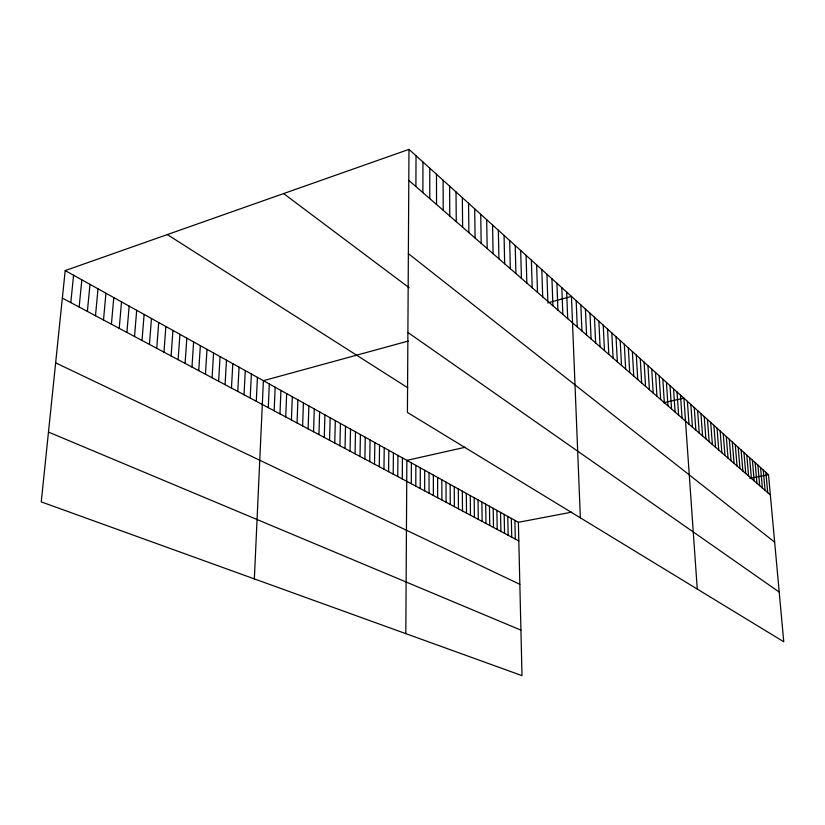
<?xml version="1.0" encoding="UTF-8"?>
<svg xmlns="http://www.w3.org/2000/svg" width="825" height="825" viewBox="0 0 825 825"><rect width="100%" height="100%" fill="white"/><g stroke="black" fill="none" stroke-linecap="round" stroke-linejoin="round"><path stroke-width="1.24" d="M424.669 490.844L424.689 470.271M429.041 493.175L429.041 472.684M420.245 488.503L420.296 467.827M422.895 192.627L422.947 161.999M415.903 186.543L416.027 155.729M415.79 486.121L415.862 465.362M405.817 633.641L406.859 460.36L465.207 447.263M408.983 149.366L407.426 412.448L783.75 641.768L768.508 474.746L408.983 149.366L65.196 270.59L41.25 501.878L522.008 675.634L518.368 522.297L65.196 270.59M411.283 483.728L411.386 462.877M402.27 478.933L402.414 457.896M393.205 474.117L393.412 452.894M397.753 476.53L397.939 455.41M388.606 471.663L388.833 450.357M383.955 469.198L384.223 447.789M374.519 464.176L374.839 442.582M379.263 466.692L379.552 445.201M369.734 461.629L370.074 439.942M364.887 459.051L365.269 437.26M359.999 456.452L360.412 434.569M350.058 451.162L350.532 429.082M355.059 453.822L355.493 431.836M345.015 448.48L345.52 426.298M339.91 445.758L340.447 423.483M334.754 443.015L335.332 420.637M329.546 440.251L330.155 417.759M324.277 437.446L324.916 414.851M318.945 434.61L319.626 411.912M308.117 428.856L308.88 405.941M313.562 431.743L314.284 408.942M302.62 425.927L303.414 402.909M297.052 422.967L297.887 399.836M291.421 419.966L292.298 396.732M285.739 416.945L286.646 393.597M279.974 413.882L280.933 390.421M274.158 410.788L275.158 387.214M268.269 407.653L269.311 383.965M254.347 578.892L263.402 380.686L408.251 341.055M256.286 401.28L257.421 377.365M250.192 398.042L251.377 374.003M244.035 394.752L245.262 370.611M237.796 391.442L239.064 367.166M231.474 388.08L232.805 363.691M225.091 384.677L226.473 360.174M218.625 381.243L220.058 356.606M212.087 377.757L213.562 353.007M205.456 374.241L206.993 349.357M198.753 370.673L200.351 345.665M191.967 367.063L193.617 341.921M185.099 363.412L186.811 338.147M178.148 359.71L179.912 334.311M171.105 355.967L172.93 330.433M163.969 352.172L165.866 326.504M156.75 348.325L158.709 322.534M149.438 344.438L151.46 318.502M142.024 340.498L144.117 314.428M134.527 336.507L136.682 310.293M126.916 332.454L129.143 306.116M119.223 328.36L121.512 301.878M111.416 324.215L113.788 297.588M103.507 320.007L105.951 293.236M95.494 315.748L98.02 288.822M87.378 311.427L89.977 284.357M79.148 307.044L81.83 279.83M70.806 302.61L73.569 275.241M547.635 302.919L571.457 296.402L580.357 517.832M663.444 402.765L683.904 398.176L697.259 589.06M518.368 522.297L571.643 512.17M749.739 478.314L768.508 474.746M48.479 432.094L520.926 630.135M55.646 362.856L519.843 584.347M62.349 298.103L518.812 540.932M167.331 234.578L407.746 387.771M407.901 332.465L779.212 592.061M283.614 193.576L409.138 287.739M408.365 253.626L774.665 542.169M408.798 180.366L770.354 494.959M765.889 472.374L767.724 492.68M763.238 469.972L765.074 490.37M760.567 467.558L762.393 488.039M757.866 465.114L759.691 485.688M755.143 462.639L756.958 483.306M752.39 460.154L754.194 480.903M749.605 457.638L751.41 478.479M746.79 455.091L748.595 476.025M743.954 452.523L745.748 473.55M741.087 449.924L742.871 471.044M738.189 447.305L739.963 468.517M735.261 444.654L737.034 465.97M732.301 441.973L734.064 463.382M729.31 439.271L731.063 460.773M726.289 436.538L728.032 458.143M723.236 433.775L724.969 455.472M720.153 430.98L721.875 452.781M717.038 428.154L718.75 450.058M713.883 425.308L715.584 447.305M710.696 422.421L712.387 444.531M707.468 419.502L709.16 441.715M704.22 416.553L705.891 438.869M700.92 413.573L702.591 436.002M697.599 410.561L699.249 433.094M694.227 407.519L695.877 430.155M690.824 404.436L692.453 427.185M687.38 401.321L688.999 424.174M680.481 395.082L682.079 418.151M677.026 391.957L678.614 415.13M673.54 388.792L675.108 412.088M670.003 385.595L671.56 408.994M666.435 382.357L667.972 405.879M662.815 379.088L664.342 402.724M659.165 375.787L660.67 399.527M655.473 372.436L656.958 396.299M651.729 369.053L653.204 393.03M647.945 365.63L649.409 389.72M644.119 362.165L645.562 386.378M640.252 358.669L641.675 382.996M636.333 355.121L637.735 379.572M632.363 351.532L633.755 376.107M628.351 347.903L629.722 372.591M624.298 344.221L625.639 369.043M620.183 340.508L621.514 365.454M616.028 336.744L617.337 361.814M611.81 332.929L613.099 358.132M607.551 329.072L608.819 354.399M603.23 325.163L604.477 350.625M598.868 321.214L600.084 346.799M594.443 317.202L595.629 342.932M589.958 313.149L591.123 339.013M585.42 309.045L586.565 335.043M580.821 304.879L581.945 331.021M576.17 300.671L577.263 326.948M566.672 292.081L567.703 318.636M561.835 287.698L562.836 314.397M556.927 283.253L557.906 310.097M551.956 278.757L552.905 305.745M546.923 274.199L547.831 301.342M541.819 269.579L542.695 296.866M536.642 264.897L537.488 292.328M531.393 260.153L532.197 287.739M526.082 255.338L526.845 283.078M520.688 250.46L521.421 278.355M515.223 245.51L515.914 273.56M509.675 240.487L510.324 268.702M514.872 520.358L515.295 539.055M511.335 518.399L511.748 537.168M504.054 235.403L504.663 263.773M507.767 516.419L508.159 535.27M504.168 514.418L504.549 533.342M498.352 230.237L498.919 258.772M500.538 512.397L500.899 531.403M492.566 225.008L493.092 253.698M496.877 510.366L497.217 529.444M493.185 508.313L493.505 527.474M486.688 219.687L487.173 248.552M489.452 506.241L489.761 525.473M485.677 504.147L485.977 523.462M480.738 214.304L481.171 243.334M481.882 502.033L482.151 521.431M474.695 208.828L475.076 238.033M478.046 499.909L478.304 519.379M474.169 497.753L474.406 517.306M468.559 203.28L468.899 232.65M470.26 495.577L470.477 515.223M466.321 493.391L466.517 513.109M462.34 197.649L462.619 227.195M462.33 491.174L462.505 510.984M456.019 191.936L456.256 221.647M458.308 488.947L458.463 508.829M454.245 486.688L454.389 506.653M449.604 186.13L449.79 216.026M450.151 484.409L450.264 504.467M446.005 482.109L446.098 502.25M443.097 180.232L443.221 210.313M441.829 479.789L441.901 500.012M437.611 477.448L437.652 497.753M436.487 174.25L436.549 204.507M433.342 475.076L433.373 495.474M429.773 168.176L429.773 198.608"/></g></svg>
